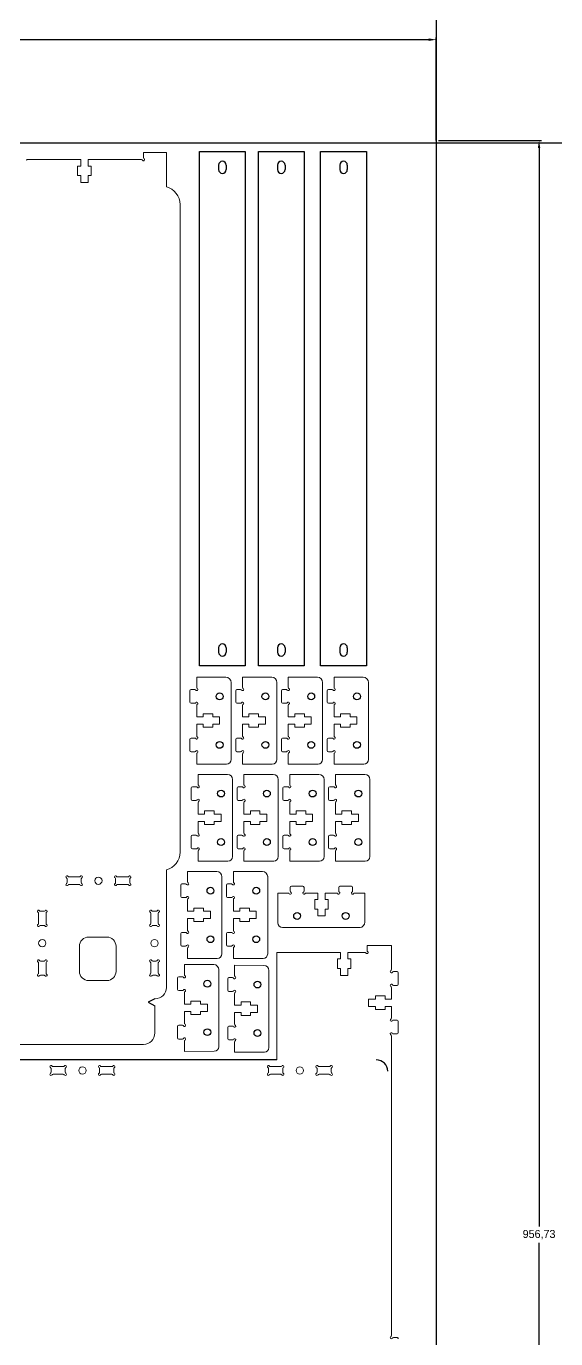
# Model space of a CAD drawing. Header units: millimetres. Extents: x 758 to 1394, y -402 to 605.
# Drawn here: x 1163 to 1394, y 31 to 605 of the extents above; entities that cross this region are included whole.
import ezdxf

# ---------------------------------------------------------------- set-up
doc = ezdxf.new("R2010")
doc.units = ezdxf.units.MM
doc.header["$PDSIZE"] = -1
doc.layers.add('Layer0', color=7, linetype='Continuous', true_color=0xffffff)
doc.dimstyles.new('ISO-25', dxfattribs={"dimtxt": 2.5, "dimasz": 2.5, "dimexe": 1.25, "dimexo": 0.625, "dimtad": 1, "dimtxsty": 'Standard', "dimcen": 2.5, "dimadec": 0, "dimazin": 0, "dimtfac": 1, "dimtmove": 0, "dimatfit": 3, "dimfxl": 1, "dimarcsym": 0})

# ---------------------------------------------------------------- blocks, each defined once
blk = doc.blocks.new('*D18')
at = {"layer": 'Defpoints', "color": 0}
for p in [(758.28, 598.79), (758.28, 553.69), (1341.88, 553.69)]:
    blk.add_point(p, dxfattribs=at)
at = {"layer": 'Layer0', "color": 0, "lineweight": -2}
for p, q in [((758.28, 554.69), (758.28, 599.79)), ((1338.58, 598.79), (761.59, 598.79)), ((1341.88, 554.69), (1341.88, 599.79))]:
    blk.add_line(p, q, dxfattribs=at)
at = {"layer": 'Layer0', "color": 0}
for points in [[(761.59, 599.34), (761.59, 598.24), (758.28, 598.79)], [(1338.58, 598.24), (1338.58, 599.34), (1341.88, 598.79)]]:
    blk.add_solid(points, dxfattribs=at)
at = {"layer": 'Layer0', "color": 0, "lineweight": -2, "insert": (1050.08, 602.36), "char_height": 3.5, "attachment_point": 5}
blk.add_mtext('583,60', dxfattribs=at)
blk = doc.blocks.new('*D19')
at = {"layer": 'Defpoints', "color": 0}
for p in [(1341.88, 554.69), (1341.88, -402.04), (1386.81, -402.04)]:
    blk.add_point(p, dxfattribs=at)
at = {"layer": 'Layer0', "color": 0, "lineweight": -2}
for p, q in [((1342.88, 554.69), (1387.81, 554.69)), ((1386.81, 551.39), (1386.81, 79.89)), ((1386.81, -398.74), (1386.81, 72.76)), ((1342.88, -402.04), (1387.81, -402.04))]:
    blk.add_line(p, q, dxfattribs=at)
at = {"layer": 'Layer0', "color": 0}
for points in [[(1387.36, 551.39), (1386.26, 551.39), (1386.81, 554.69)], [(1386.26, -398.74), (1387.36, -398.74), (1386.81, -402.04)]]:
    blk.add_solid(points, dxfattribs=at)
at = {"layer": 'Layer0', "color": 0, "lineweight": -2, "insert": (1386.81, 76.33), "char_height": 3.5, "attachment_point": 5}
blk.add_mtext('956,73', dxfattribs=at)

msp = doc.modelspace()

# ---------------------------------------------------------------- linework, layer by layer
at = {"color": 7, "linetype": 'Continuous', "lineweight": 15}
for p, q in [((1186.573, 546.341), (1163.214, 546.341)), ((1186.573, 543.541), (1186.573, 546.341)), ((1189.773, 546.341), (1189.773, 543.541)), ((1213.132, 546.341), (1189.773, 546.341)), ((1213.998, 549.441), (1213.998, 547.207)), ((1223.998, 549.441), (1213.998, 549.441)), ((1223.998, 534.441), (1223.998, 549.441)), ((1185.223, 543.541), (1186.573, 543.541)), ((1185.223, 539.341), (1185.223, 543.541)), ((1189.773, 543.541), (1191.123, 543.541)), ((1191.123, 543.541), (1191.123, 539.341)), ((1186.573, 539.341), (1185.223, 539.341)), ((1186.573, 536.341), (1186.573, 539.341)), ((1189.773, 536.341), (1186.573, 536.341)), ((1189.773, 539.341), (1189.773, 536.341)), ((1191.123, 539.341), (1189.773, 539.341)), ((1229.998, 243.537), (1229.998, 526.695)), ((1237.268, 320.074), (1237.268, 315.54)), ((1250.032, 320.039), (1237.268, 320.074)), ((1252.268, 284.098), (1252.268, 318.049)), ((1257.268, 320.074), (1257.268, 315.54)), ((1270.032, 320.039), (1257.268, 320.074)), ((1272.268, 284.098), (1272.268, 318.049)), ((1277.268, 320.074), (1277.268, 315.54)), ((1290.032, 320.039), (1277.268, 320.074)), ((1292.268, 284.098), (1292.268, 318.049)), ((1297.268, 320.074), (1297.268, 315.54)), ((1310.032, 320.039), (1297.268, 320.074)), ((1312.268, 284.098), (1312.268, 318.049)), ((1234.268, 314.174), (1234.268, 309.174)), ((1236.402, 314.674), (1234.768, 314.674)), ((1254.268, 314.174), (1254.268, 309.174)), ((1256.402, 314.674), (1254.768, 314.674)), ((1274.268, 314.174), (1274.268, 309.174)), ((1276.402, 314.674), (1274.768, 314.674)), ((1294.268, 314.174), (1294.268, 309.174)), ((1296.402, 314.674), (1294.768, 314.674)), ((1234.768, 308.674), (1236.402, 308.674)), ((1237.268, 307.808), (1237.268, 302.674)), ((1254.768, 308.674), (1256.402, 308.674)), ((1257.268, 307.808), (1257.268, 302.674)), ((1274.768, 308.674), (1276.402, 308.674)), ((1277.268, 307.808), (1277.268, 302.674)), ((1294.768, 308.674), (1296.402, 308.674)), ((1297.268, 307.808), (1297.268, 302.674)), ((1237.268, 302.674), (1240.068, 302.674)), ((1237.268, 299.474), (1237.268, 294.34)), ((1240.068, 299.474), (1237.268, 299.474)), ((1240.068, 304.099), (1244.268, 304.099)), ((1240.068, 302.674), (1240.068, 304.099)), ((1240.068, 298.199), (1240.068, 299.474)), ((1244.268, 304.099), (1244.268, 302.674)), ((1244.268, 302.674), (1247.268, 302.674)), ((1244.268, 299.474), (1244.268, 298.199)), ((1247.268, 299.474), (1244.268, 299.474)), ((1247.268, 302.674), (1247.268, 299.474)), ((1257.268, 302.674), (1260.068, 302.674)), ((1257.268, 299.474), (1257.268, 294.34)), ((1260.068, 299.474), (1257.268, 299.474)), ((1260.068, 304.099), (1264.268, 304.099)), ((1260.068, 302.674), (1260.068, 304.099)), ((1260.068, 298.199), (1260.068, 299.474)), ((1264.268, 304.099), (1264.268, 302.674)), ((1264.268, 302.674), (1267.268, 302.674)), ((1264.268, 299.474), (1264.268, 298.199)), ((1267.268, 299.474), (1264.268, 299.474)), ((1267.268, 302.674), (1267.268, 299.474)), ((1277.268, 302.674), (1280.068, 302.674)), ((1277.268, 299.474), (1277.268, 294.34)), ((1280.068, 299.474), (1277.268, 299.474)), ((1280.068, 304.099), (1284.268, 304.099)), ((1280.068, 302.674), (1280.068, 304.099)), ((1280.068, 298.199), (1280.068, 299.474)), ((1284.268, 304.099), (1284.268, 302.674)), ((1284.268, 302.674), (1287.268, 302.674)), ((1284.268, 299.474), (1284.268, 298.199)), ((1287.268, 299.474), (1284.268, 299.474)), ((1287.268, 302.674), (1287.268, 299.474)), ((1297.268, 302.674), (1300.068, 302.674)), ((1297.268, 299.474), (1297.268, 294.34)), ((1300.068, 299.474), (1297.268, 299.474)), ((1300.068, 304.099), (1304.268, 304.099)), ((1300.068, 302.674), (1300.068, 304.099)), ((1300.068, 298.199), (1300.068, 299.474)), ((1304.268, 304.099), (1304.268, 302.674)), ((1304.268, 302.674), (1307.268, 302.674)), ((1304.268, 299.474), (1304.268, 298.199)), ((1307.268, 299.474), (1304.268, 299.474)), ((1307.268, 302.674), (1307.268, 299.474)), ((1234.268, 292.974), (1234.268, 287.974)), ((1236.402, 293.474), (1234.768, 293.474)), ((1244.268, 298.199), (1240.068, 298.199)), ((1254.268, 292.974), (1254.268, 287.974)), ((1256.402, 293.474), (1254.768, 293.474)), ((1264.268, 298.199), (1260.068, 298.199)), ((1274.268, 292.974), (1274.268, 287.974)), ((1276.402, 293.474), (1274.768, 293.474)), ((1284.268, 298.199), (1280.068, 298.199)), ((1294.268, 292.974), (1294.268, 287.974)), ((1296.402, 293.474), (1294.768, 293.474)), ((1304.268, 298.199), (1300.068, 298.199)), ((1234.768, 287.474), (1236.402, 287.474)), ((1254.768, 287.474), (1256.402, 287.474)), ((1274.768, 287.474), (1276.402, 287.474)), ((1294.768, 287.474), (1296.402, 287.474)), ((1237.268, 286.608), (1237.268, 282.074)), ((1237.268, 282.074), (1250.268, 282.098)), ((1257.268, 286.608), (1257.268, 282.074)), ((1257.268, 282.074), (1270.268, 282.098)), ((1277.268, 286.608), (1277.268, 282.074)), ((1277.268, 282.074), (1290.268, 282.098)), ((1297.268, 286.608), (1297.268, 282.074)), ((1297.268, 282.074), (1310.268, 282.098)), ((1237.894, 277.591), (1237.894, 273.057)), ((1250.658, 277.556), (1237.894, 277.591)), ((1252.894, 241.615), (1252.894, 275.566)), ((1257.894, 277.591), (1257.894, 273.057)), ((1270.658, 277.556), (1257.894, 277.591)), ((1272.894, 241.615), (1272.894, 275.566)), ((1277.894, 277.591), (1277.894, 273.057)), ((1290.658, 277.556), (1277.894, 277.591)), ((1292.894, 241.615), (1292.894, 275.566)), ((1297.894, 277.591), (1297.894, 273.057)), ((1310.658, 277.556), (1297.894, 277.591)), ((1312.894, 241.615), (1312.894, 275.566)), ((1234.894, 271.691), (1234.894, 266.691)), ((1237.028, 272.191), (1235.394, 272.191)), ((1254.894, 271.691), (1254.894, 266.691)), ((1257.028, 272.191), (1255.394, 272.191)), ((1274.894, 271.691), (1274.894, 266.691)), ((1277.028, 272.191), (1275.394, 272.191)), ((1294.894, 271.691), (1294.894, 266.691)), ((1297.028, 272.191), (1295.394, 272.191)), ((1235.394, 266.191), (1237.028, 266.191)), ((1237.894, 265.325), (1237.894, 260.191)), ((1255.394, 266.191), (1257.028, 266.191)), ((1257.894, 265.325), (1257.894, 260.191)), ((1275.394, 266.191), (1277.028, 266.191)), ((1277.894, 265.325), (1277.894, 260.191)), ((1295.394, 266.191), (1297.028, 266.191)), ((1297.894, 265.325), (1297.894, 260.191)), ((1237.894, 260.191), (1240.694, 260.191)), ((1240.694, 261.616), (1244.894, 261.616)), ((1240.694, 260.191), (1240.694, 261.616)), ((1244.894, 261.616), (1244.894, 260.191)), ((1244.894, 260.191), (1247.894, 260.191)), ((1247.894, 260.191), (1247.894, 256.991)), ((1257.894, 260.191), (1260.694, 260.191)), ((1260.694, 261.616), (1264.894, 261.616)), ((1260.694, 260.191), (1260.694, 261.616)), ((1264.894, 261.616), (1264.894, 260.191)), ((1264.894, 260.191), (1267.894, 260.191)), ((1267.894, 260.191), (1267.894, 256.991)), ((1277.894, 260.191), (1280.694, 260.191)), ((1280.694, 261.616), (1284.894, 261.616)), ((1280.694, 260.191), (1280.694, 261.616)), ((1284.894, 261.616), (1284.894, 260.191)), ((1284.894, 260.191), (1287.894, 260.191)), ((1287.894, 260.191), (1287.894, 256.991)), ((1297.894, 260.191), (1300.694, 260.191)), ((1300.694, 261.616), (1304.894, 261.616)), ((1300.694, 260.191), (1300.694, 261.616)), ((1304.894, 261.616), (1304.894, 260.191)), ((1304.894, 260.191), (1307.894, 260.191)), ((1307.894, 260.191), (1307.894, 256.991)), ((1237.894, 256.991), (1237.894, 251.857)), ((1240.694, 256.991), (1237.894, 256.991)), ((1240.694, 255.716), (1240.694, 256.991)), ((1244.894, 255.716), (1240.694, 255.716)), ((1244.894, 256.991), (1244.894, 255.716)), ((1247.894, 256.991), (1244.894, 256.991)), ((1257.894, 256.991), (1257.894, 251.857)), ((1260.694, 256.991), (1257.894, 256.991)), ((1260.694, 255.716), (1260.694, 256.991)), ((1264.894, 255.716), (1260.694, 255.716)), ((1264.894, 256.991), (1264.894, 255.716)), ((1267.894, 256.991), (1264.894, 256.991)), ((1277.894, 256.991), (1277.894, 251.857)), ((1280.694, 256.991), (1277.894, 256.991)), ((1280.694, 255.716), (1280.694, 256.991)), ((1284.894, 255.716), (1280.694, 255.716)), ((1284.894, 256.991), (1284.894, 255.716)), ((1287.894, 256.991), (1284.894, 256.991)), ((1297.894, 256.991), (1297.894, 251.857)), ((1300.694, 256.991), (1297.894, 256.991)), ((1300.694, 255.716), (1300.694, 256.991)), ((1304.894, 255.716), (1300.694, 255.716)), ((1304.894, 256.991), (1304.894, 255.716)), ((1307.894, 256.991), (1304.894, 256.991)), ((1234.894, 250.491), (1234.894, 245.491)), ((1237.028, 250.991), (1235.394, 250.991)), ((1254.894, 250.491), (1254.894, 245.491)), ((1257.028, 250.991), (1255.394, 250.991)), ((1274.894, 250.491), (1274.894, 245.491)), ((1277.028, 250.991), (1275.394, 250.991)), ((1294.894, 250.491), (1294.894, 245.491)), ((1297.028, 250.991), (1295.394, 250.991)), ((1235.394, 244.991), (1237.028, 244.991)), ((1237.894, 244.125), (1237.894, 239.591)), ((1255.394, 244.991), (1257.028, 244.991)), ((1257.894, 244.125), (1257.894, 239.591)), ((1275.394, 244.991), (1277.028, 244.991)), ((1277.894, 244.125), (1277.894, 239.591)), ((1295.394, 244.991), (1297.028, 244.991)), ((1297.894, 244.125), (1297.894, 239.591)), ((1223.998, 184.441), (1223.998, 235.791)), ((1237.894, 239.591), (1250.894, 239.615)), ((1257.894, 239.591), (1270.894, 239.615)), ((1277.894, 239.591), (1290.894, 239.615)), ((1297.894, 239.591), (1310.894, 239.615)), ((1180.598, 231.87), (1180.598, 230.302)), ((1185.932, 232.736), (1181.464, 232.736)), ((1186.798, 230.302), (1186.798, 231.87)), ((1201.798, 231.87), (1201.798, 230.302)), ((1207.132, 232.736), (1202.664, 232.736)), ((1207.998, 230.302), (1207.998, 231.87)), ((1232.383, 229.71), (1230.749, 229.71)), ((1233.249, 235.11), (1233.249, 230.576)), ((1246.013, 235.075), (1233.249, 235.11)), ((1248.249, 199.134), (1248.249, 233.086)), ((1252.383, 229.71), (1250.749, 229.71)), ((1253.249, 235.11), (1253.249, 230.576)), ((1266.013, 235.075), (1253.249, 235.11)), ((1268.249, 199.134), (1268.249, 233.086)), ((1181.464, 229.436), (1185.932, 229.436)), ((1202.664, 229.436), (1207.132, 229.436)), ((1230.249, 229.21), (1230.249, 224.21)), ((1250.249, 229.21), (1250.249, 224.21)), ((1277.253, 225.673), (1272.719, 225.673)), ((1272.719, 225.673), (1272.743, 212.673)), ((1278.119, 228.174), (1278.119, 226.54)), ((1283.619, 228.674), (1278.619, 228.674)), ((1284.119, 226.54), (1284.119, 228.174)), ((1290.119, 225.673), (1284.985, 225.673)), ((1290.119, 222.873), (1290.119, 225.673)), ((1293.319, 225.673), (1293.319, 222.873)), ((1298.453, 225.673), (1293.319, 225.673)), ((1299.319, 228.174), (1299.319, 226.54)), ((1304.819, 228.674), (1299.819, 228.674)), ((1305.319, 226.539), (1305.319, 228.174)), ((1310.719, 225.673), (1306.185, 225.673)), ((1310.684, 212.91), (1310.719, 225.673)), ((1230.749, 223.71), (1232.383, 223.71)), ((1233.249, 222.844), (1233.249, 217.71)), ((1236.049, 219.135), (1240.249, 219.135)), ((1236.049, 217.71), (1236.049, 219.135)), ((1240.249, 219.135), (1240.249, 217.71)), ((1250.749, 223.71), (1252.383, 223.71)), ((1253.249, 222.844), (1253.249, 217.71)), ((1256.049, 219.135), (1260.249, 219.135)), ((1256.049, 217.71), (1256.049, 219.135)), ((1260.249, 219.135), (1260.249, 217.71)), ((1288.844, 222.873), (1290.119, 222.873)), ((1288.844, 218.673), (1288.844, 222.873)), ((1290.119, 218.673), (1288.844, 218.673)), ((1290.119, 215.673), (1290.119, 218.673)), ((1293.319, 222.873), (1294.744, 222.873)), ((1293.319, 218.673), (1293.319, 215.673)), ((1294.744, 218.673), (1293.319, 218.673)), ((1294.744, 222.873), (1294.744, 218.673)), ((1168.129, 216.873), (1168.129, 212.405)), ((1170.562, 217.739), (1168.995, 217.739)), ((1171.428, 212.405), (1171.428, 216.873)), ((1217.169, 216.873), (1217.169, 212.405)), ((1219.602, 217.739), (1218.035, 217.739)), ((1220.468, 212.405), (1220.468, 216.873)), ((1233.249, 217.71), (1236.049, 217.71)), ((1233.249, 214.51), (1233.249, 209.376)), ((1236.049, 214.51), (1233.249, 214.51)), ((1236.049, 213.235), (1236.049, 214.51)), ((1240.249, 213.235), (1236.049, 213.235)), ((1240.249, 217.71), (1243.249, 217.71)), ((1240.249, 214.51), (1240.249, 213.235)), ((1243.249, 214.51), (1240.249, 214.51)), ((1243.249, 217.71), (1243.249, 214.51)), ((1253.249, 217.71), (1256.049, 217.71)), ((1253.249, 214.51), (1253.249, 209.376)), ((1256.049, 214.51), (1253.249, 214.51)), ((1256.049, 213.235), (1256.049, 214.51)), ((1260.249, 213.235), (1256.049, 213.235)), ((1260.249, 217.71), (1263.249, 217.71)), ((1260.249, 214.51), (1260.249, 213.235)), ((1263.249, 214.51), (1260.249, 214.51)), ((1263.249, 217.71), (1263.249, 214.51)), ((1293.319, 215.673), (1290.119, 215.673)), ((1168.995, 211.539), (1170.562, 211.539)), ((1218.035, 211.539), (1219.602, 211.539)), ((1230.249, 208.01), (1230.249, 203.01)), ((1232.383, 208.51), (1230.749, 208.51)), ((1250.249, 208.01), (1250.249, 203.01)), ((1252.383, 208.51), (1250.749, 208.51)), ((1274.743, 210.673), (1308.695, 210.673)), ((1185.998, 202.441), (1185.998, 191.441)), ((1197.998, 206.441), (1189.998, 206.441)), ((1201.998, 191.441), (1201.998, 202.441)), ((1230.749, 202.51), (1232.383, 202.51)), ((1233.249, 201.644), (1233.249, 197.11)), ((1250.749, 202.51), (1252.383, 202.51)), ((1253.249, 201.644), (1253.249, 197.11)), ((1322.31, 202.791), (1311.66, 202.791)), ((1311.66, 202.791), (1311.66, 200.557)), ((1322.31, 192.203), (1322.31, 202.791)), ((1168.129, 195.12), (1168.129, 190.652)), ((1170.562, 195.986), (1168.995, 195.986)), ((1171.428, 190.652), (1171.428, 195.12)), ((1217.169, 195.12), (1217.169, 190.652)), ((1219.602, 195.986), (1218.035, 195.986)), ((1220.468, 190.652), (1220.468, 195.12)), ((1233.249, 197.11), (1246.249, 197.134)), ((1253.249, 197.11), (1266.249, 197.134)), ((1300.06, 199.691), (1272.31, 199.691)), ((1272.31, 199.691), (1272.31, 152.791)), ((1298.71, 192.691), (1298.71, 196.891)), ((1298.71, 196.891), (1300.06, 196.891)), ((1300.06, 196.891), (1300.06, 199.691)), ((1310.794, 199.691), (1303.26, 199.691)), ((1303.26, 199.691), (1303.26, 196.891)), ((1303.26, 196.891), (1304.61, 196.891)), ((1304.61, 196.891), (1304.61, 192.691)), ((1168.995, 189.786), (1170.562, 189.786)), ((1218.035, 189.786), (1219.602, 189.786)), ((1231.898, 194.473), (1231.898, 189.939)), ((1244.662, 194.438), (1231.898, 194.473)), ((1246.898, 158.497), (1246.898, 192.449)), ((1253.798, 194.108), (1253.798, 189.574)), ((1266.562, 194.073), (1253.798, 194.108)), ((1268.798, 158.132), (1268.798, 192.084)), ((1300.06, 192.691), (1298.71, 192.691)), ((1300.06, 189.691), (1300.06, 192.691)), ((1303.26, 189.691), (1300.06, 189.691)), ((1304.61, 192.691), (1303.26, 192.691)), ((1303.26, 192.691), (1303.26, 189.691)), ((1324.81, 191.337), (1323.176, 191.337)), ((1325.31, 185.837), (1325.31, 190.837)), ((1189.998, 187.441), (1197.998, 187.441)), ((1228.898, 188.573), (1228.898, 183.573)), ((1231.032, 189.073), (1229.398, 189.073)), ((1250.798, 188.208), (1250.798, 183.208)), ((1252.932, 188.708), (1251.298, 188.708)), ((1322.31, 179.337), (1322.31, 184.471)), ((1323.176, 185.337), (1324.81, 185.337)), ((1229.398, 183.073), (1231.032, 183.073)), ((1231.898, 182.207), (1231.898, 177.073)), ((1234.698, 178.498), (1238.898, 178.498)), ((1234.698, 177.073), (1234.698, 178.498)), ((1238.898, 178.498), (1238.898, 177.073)), ((1251.298, 182.708), (1252.932, 182.708)), ((1253.798, 181.842), (1253.798, 176.708)), ((1256.598, 178.133), (1260.798, 178.133)), ((1256.598, 176.708), (1256.598, 178.133)), ((1260.798, 178.133), (1260.798, 176.708)), ((1312.31, 176.137), (1312.31, 179.337)), ((1312.31, 179.337), (1315.31, 179.337)), ((1315.31, 179.337), (1315.31, 180.687)), ((1315.31, 180.687), (1319.51, 180.687)), ((1319.51, 180.687), (1319.51, 179.337)), ((1319.51, 179.337), (1322.31, 179.337)), ((1218.953, 164.512), (1218.998, 176.441)), ((1231.898, 177.073), (1234.698, 177.073)), ((1231.898, 173.873), (1231.898, 168.739)), ((1234.698, 173.873), (1231.898, 173.873)), ((1234.698, 172.598), (1234.698, 173.873)), ((1238.898, 172.598), (1234.698, 172.598)), ((1238.898, 177.073), (1241.898, 177.073)), ((1238.898, 173.873), (1238.898, 172.598)), ((1241.898, 173.873), (1238.898, 173.873)), ((1241.898, 177.073), (1241.898, 173.873)), ((1253.798, 176.708), (1256.598, 176.708)), ((1253.798, 173.508), (1253.798, 168.374)), ((1256.598, 173.508), (1253.798, 173.508)), ((1256.598, 172.233), (1256.598, 173.508)), ((1260.798, 172.233), (1256.598, 172.233)), ((1260.798, 176.708), (1263.798, 176.708)), ((1260.798, 173.508), (1260.798, 172.233)), ((1263.798, 173.508), (1260.798, 173.508)), ((1263.798, 176.708), (1263.798, 173.508)), ((1315.31, 176.137), (1312.31, 176.137)), ((1315.31, 174.787), (1315.31, 176.137)), ((1319.51, 174.787), (1315.31, 174.787)), ((1322.31, 176.137), (1319.51, 176.137)), ((1319.51, 176.137), (1319.51, 174.787)), ((1322.31, 171.003), (1322.31, 176.137)), ((1228.898, 167.373), (1228.898, 162.373)), ((1231.032, 167.873), (1229.398, 167.873)), ((1250.798, 167.008), (1250.798, 162.008)), ((1252.932, 167.508), (1251.298, 167.508)), ((1324.81, 170.137), (1323.176, 170.137)), ((1325.31, 164.637), (1325.31, 169.637)), ((1229.398, 161.873), (1231.032, 161.873)), ((1231.898, 161.007), (1231.898, 156.473)), ((1251.298, 161.508), (1252.932, 161.508)), ((1322.31, 32.203), (1322.31, 163.271)), ((1323.176, 164.137), (1324.81, 164.137)), ((843.985, 159.439), (1213.953, 159.512)), ((1231.898, 156.473), (1244.898, 156.497)), ((1253.798, 160.642), (1253.798, 156.108)), ((1253.798, 156.108), (1266.798, 156.132)), ((1174.476, 149.791), (1178.944, 149.791)), ((1195.676, 149.791), (1200.144, 149.791)), ((1269.476, 149.791), (1273.944, 149.791)), ((1290.676, 149.791), (1295.144, 149.791)), ((1173.61, 147.357), (1173.61, 148.925)), ((1178.944, 146.491), (1174.476, 146.491)), ((1179.81, 148.925), (1179.81, 147.357)), ((1194.81, 147.357), (1194.81, 148.925)), ((1200.144, 146.491), (1195.676, 146.491)), ((1201.01, 148.925), (1201.01, 147.357)), ((1268.61, 147.357), (1268.61, 148.925)), ((1273.944, 146.491), (1269.476, 146.491)), ((1274.81, 148.925), (1274.81, 147.357)), ((1289.81, 147.357), (1289.81, 148.925)), ((1295.144, 146.491), (1290.676, 146.491)), ((1296.01, 148.925), (1296.01, 147.357)), ((1324.81, 31.337), (1323.176, 31.337))]:
    msp.add_line(p, q, dxfattribs=at)
for p, q in [((1218.998, 179.441), (1215.998, 177.941)), ((1215.998, 177.941), (1218.998, 176.441)), ((1272.31, 152.791), (1057.31, 152.791))]:
    msp.add_line(p, q)
for centre in [(1194.298, 231.086), (1169.779, 203.784), (1218.819, 203.784), (1187.31, 148.141), (1282.31, 148.141)]:
    msp.add_circle(centre, 1.6, dxfattribs=at)
for centre, radius, start, end in [((1163.214, 545.841), 0.5, 90.000009, 150.000077), ((1213.132, 545.841), 0.5, 30.000328, 90), ((1213.998, 546.341), 0.5, 210.000367, 60.000065), ((1214.498, 547.207), 0.5, 180.000062, 240.00013), ((1221.998, 526.695), 8, 0.000129, 75.522443), ((1250.032, 317.803), 2.236, 359.999962, 89.999961), ((1270.032, 317.803), 2.236, 359.999962, 89.999961), ((1290.032, 317.803), 2.236, 359.999962, 89.999961), ((1310.032, 317.803), 2.236, 359.999962, 89.999961), ((1234.768, 314.174), 0.5, 90, 180), ((1236.402, 314.174), 0.5, 30.000198, 90), ((1237.268, 314.674), 0.5, 210.000122, 60.000133), ((1237.768, 315.54), 0.5, 179.999932, 240), ((1254.768, 314.174), 0.5, 90, 180), ((1256.402, 314.174), 0.5, 30.000198, 90), ((1257.268, 314.674), 0.5, 210.000122, 60.000133), ((1257.768, 315.54), 0.5, 179.999932, 240), ((1274.768, 314.174), 0.5, 90, 180), ((1276.402, 314.174), 0.5, 30.000198, 90), ((1277.268, 314.674), 0.5, 210.000122, 60.000133), ((1277.768, 315.54), 0.5, 179.999932, 240), ((1294.768, 314.174), 0.5, 90, 180), ((1296.402, 314.174), 0.5, 30.000198, 90), ((1297.268, 314.674), 0.5, 210.000122, 60.000133), ((1297.768, 315.54), 0.5, 179.999932, 240), ((1234.768, 309.174), 0.5, 180.000022, 269.999078), ((1236.402, 309.174), 0.5, 270.000042, 329.999996), ((1237.268, 308.674), 0.5, 300.000232, 149.99993), ((1237.768, 307.808), 0.5, 120.000194, 179.999962), ((1254.768, 309.174), 0.5, 180.000022, 269.999078), ((1256.402, 309.174), 0.5, 270.000042, 329.999996), ((1257.268, 308.674), 0.5, 300.000232, 149.99993), ((1257.768, 307.808), 0.5, 120.000194, 179.999962), ((1274.768, 309.174), 0.5, 180.000022, 269.999078), ((1276.402, 309.174), 0.5, 270.000042, 329.999996), ((1277.268, 308.674), 0.5, 300.000232, 149.99993), ((1277.768, 307.808), 0.5, 120.000194, 179.999962), ((1294.768, 309.174), 0.5, 180.000022, 269.999078), ((1296.402, 309.174), 0.5, 270.000042, 329.999996), ((1297.268, 308.674), 0.5, 300.000232, 149.99993), ((1297.768, 307.808), 0.5, 120.000194, 179.999962), ((1234.768, 292.974), 0.5, 89.999962, 179.999962), ((1236.402, 292.974), 0.5, 30.00016, 89.999962), ((1237.268, 293.474), 0.5, 210.000084, 60.000095), ((1237.768, 294.34), 0.5, 179.999962, 239.999962), ((1254.768, 292.974), 0.5, 89.999962, 179.999962), ((1256.402, 292.974), 0.5, 30.00016, 89.999962), ((1257.268, 293.474), 0.5, 210.000084, 60.000095), ((1257.768, 294.34), 0.5, 179.999962, 239.999962), ((1274.768, 292.974), 0.5, 89.999962, 179.999962), ((1276.402, 292.974), 0.5, 30.00016, 89.999962), ((1277.268, 293.474), 0.5, 210.000084, 60.000095), ((1277.768, 294.34), 0.5, 179.999962, 239.999962), ((1294.768, 292.974), 0.5, 89.999962, 179.999962), ((1296.402, 292.974), 0.5, 30.00016, 89.999962), ((1297.268, 293.474), 0.5, 210.000084, 60.000095), ((1297.768, 294.34), 0.5, 179.999962, 239.999962), ((1234.768, 287.974), 0.5, 179.999773, 269.999553), ((1236.402, 287.974), 0.5, 270.000046, 330), ((1237.268, 287.474), 0.5, 300.000237, 149.999935), ((1237.768, 286.608), 0.5, 120.000198, 180), ((1254.768, 287.974), 0.5, 179.999773, 269.999553), ((1256.402, 287.974), 0.5, 270.000046, 330), ((1257.268, 287.474), 0.5, 300.000237, 149.999935), ((1257.768, 286.608), 0.5, 120.000198, 180), ((1274.768, 287.974), 0.5, 179.999773, 269.999553), ((1276.402, 287.974), 0.5, 270.000046, 330), ((1277.268, 287.474), 0.5, 300.000237, 149.999935), ((1277.768, 286.608), 0.5, 120.000198, 180), ((1294.768, 287.974), 0.5, 179.999773, 269.999553), ((1296.402, 287.974), 0.5, 270.000046, 330), ((1297.268, 287.474), 0.5, 300.000237, 149.999935), ((1297.768, 286.608), 0.5, 120.000198, 180), ((1250.268, 284.098), 2, 269.999962, 359.999962), ((1270.268, 284.098), 2, 269.999962, 359.999962), ((1290.268, 284.098), 2, 269.999962, 359.999962), ((1310.268, 284.098), 2, 269.999962, 359.999962), ((1250.658, 275.32), 2.236, 359.999962, 89.999961), ((1270.658, 275.32), 2.236, 359.999962, 89.999961), ((1290.658, 275.32), 2.236, 359.999962, 89.999961), ((1310.658, 275.32), 2.236, 359.999962, 89.999961), ((1235.394, 271.691), 0.5, 90, 180), ((1237.028, 271.691), 0.5, 30.000198, 90), ((1237.894, 272.191), 0.5, 210.000122, 60.000133), ((1238.394, 273.057), 0.5, 179.999932, 240), ((1255.394, 271.691), 0.5, 90, 180), ((1257.028, 271.691), 0.5, 30.000198, 90), ((1257.894, 272.191), 0.5, 210.000122, 60.000133), ((1258.394, 273.057), 0.5, 179.999932, 240), ((1275.394, 271.691), 0.5, 90, 180), ((1277.028, 271.691), 0.5, 30.000198, 90), ((1277.894, 272.191), 0.5, 210.000122, 60.000133), ((1278.394, 273.057), 0.5, 179.999932, 240), ((1295.394, 271.691), 0.5, 90, 180), ((1297.028, 271.691), 0.5, 30.000198, 90), ((1297.894, 272.191), 0.5, 210.000122, 60.000133), ((1298.394, 273.057), 0.5, 179.999932, 240), ((1235.394, 266.691), 0.5, 180.000022, 269.999078), ((1237.028, 266.691), 0.5, 270.000042, 329.999996), ((1237.894, 266.191), 0.5, 300.000232, 149.99993), ((1238.394, 265.325), 0.5, 120.000194, 179.999962), ((1255.394, 266.691), 0.5, 180.000022, 269.999078), ((1257.028, 266.691), 0.5, 270.000042, 329.999996), ((1257.894, 266.191), 0.5, 300.000232, 149.99993), ((1258.394, 265.325), 0.5, 120.000194, 179.999962), ((1275.394, 266.691), 0.5, 180.000022, 269.999078), ((1277.028, 266.691), 0.5, 270.000042, 329.999996), ((1277.894, 266.191), 0.5, 300.000232, 149.99993), ((1278.394, 265.325), 0.5, 120.000194, 179.999962), ((1295.394, 266.691), 0.5, 180.000022, 269.999078), ((1297.028, 266.691), 0.5, 270.000042, 329.999996), ((1297.894, 266.191), 0.5, 300.000232, 149.99993), ((1298.394, 265.325), 0.5, 120.000194, 179.999962), ((1235.394, 250.491), 0.5, 89.999962, 179.999962), ((1237.028, 250.491), 0.5, 30.00016, 89.999962), ((1237.894, 250.991), 0.5, 210.000084, 60.000095), ((1238.394, 251.857), 0.5, 179.999962, 239.999962), ((1255.394, 250.491), 0.5, 89.999962, 179.999962), ((1257.028, 250.491), 0.5, 30.00016, 89.999962), ((1257.894, 250.991), 0.5, 210.000084, 60.000095), ((1258.394, 251.857), 0.5, 179.999962, 239.999962), ((1275.394, 250.491), 0.5, 89.999962, 179.999962), ((1277.028, 250.491), 0.5, 30.00016, 89.999962), ((1277.894, 250.991), 0.5, 210.000084, 60.000095), ((1278.394, 251.857), 0.5, 179.999962, 239.999962), ((1295.394, 250.491), 0.5, 89.999962, 179.999962), ((1297.028, 250.491), 0.5, 30.00016, 89.999962), ((1297.894, 250.991), 0.5, 210.000084, 60.000095), ((1298.394, 251.857), 0.5, 179.999962, 239.999962), ((1221.998, 243.537), 8, 284.477545, 359.999989), ((1235.394, 245.491), 0.5, 179.999773, 269.999553), ((1237.028, 245.491), 0.5, 270.000046, 330), ((1237.894, 244.991), 0.5, 300.000237, 149.999935), ((1238.394, 244.125), 0.5, 120.000198, 180), ((1250.894, 241.615), 2, 269.999962, 359.999962), ((1255.394, 245.491), 0.5, 179.999773, 269.999553), ((1257.028, 245.491), 0.5, 270.000046, 330), ((1257.894, 244.991), 0.5, 300.000237, 149.999935), ((1258.394, 244.125), 0.5, 120.000198, 180), ((1270.894, 241.615), 2, 269.999962, 359.999962), ((1275.394, 245.491), 0.5, 179.999773, 269.999553), ((1277.028, 245.491), 0.5, 270.000046, 330), ((1277.894, 244.991), 0.5, 300.000237, 149.999935), ((1278.394, 244.125), 0.5, 120.000198, 180), ((1290.894, 241.615), 2, 269.999962, 359.999962), ((1295.394, 245.491), 0.5, 179.999773, 269.999553), ((1297.028, 245.491), 0.5, 270.000046, 330), ((1297.894, 244.991), 0.5, 300.000237, 149.999935), ((1298.394, 244.125), 0.5, 120.000198, 180), ((1310.894, 241.615), 2, 269.999962, 359.999962), ((1180.598, 232.736), 0.5, 30.00006, 239.999743), ((1180.598, 229.436), 0.5, 119.999614, 329.999922), ((1180.098, 231.87), 0.5, 359.999987, 59.999797), ((1180.098, 230.302), 0.5, 299.999846, 359.999922), ((1181.464, 233.236), 0.5, 209.999979, 270.000055), ((1185.932, 233.236), 0.5, 269.999987, 329.999797), ((1186.798, 232.736), 0.5, 300.00006, 149.999743), ((1186.798, 229.436), 0.5, 209.999964, 59.999646), ((1187.298, 231.87), 0.5, 119.999979, 180.000055), ((1187.298, 230.302), 0.5, 179.99989, 239.9997), ((1201.798, 232.736), 0.5, 30.00006, 239.999743), ((1201.798, 229.436), 0.5, 119.999849, 329.999844), ((1201.298, 231.87), 0.5, 359.999987, 59.999797), ((1201.298, 230.302), 0.5, 299.999882, 359.999959), ((1202.664, 233.236), 0.5, 209.999979, 269.999941), ((1207.132, 233.236), 0.5, 269.999987, 329.999797), ((1207.998, 232.736), 0.5, 299.999862, 149.999857), ((1207.998, 229.436), 0.5, 209.999964, 59.999646), ((1208.498, 231.87), 0.5, 120.000111, 180.000122), ((1208.498, 230.302), 0.5, 179.99989, 239.9997), ((1230.749, 229.21), 0.5, 90, 180), ((1232.383, 229.21), 0.5, 30.000198, 90), ((1233.249, 229.71), 0.5, 210.000122, 60.000133), ((1233.749, 230.576), 0.5, 179.999932, 240), ((1246.013, 232.839), 2.236, 359.999962, 89.999961), ((1250.749, 229.21), 0.5, 90, 180), ((1252.383, 229.21), 0.5, 30.000198, 90), ((1253.249, 229.71), 0.5, 210.000122, 60.000133), ((1253.749, 230.576), 0.5, 179.999932, 240), ((1266.013, 232.839), 2.236, 359.999962, 89.999961), ((1181.464, 228.936), 0.5, 89.999854, 149.999664), ((1185.932, 228.936), 0.5, 30.000607, 90.000384), ((1202.664, 228.936), 0.5, 89.99989, 149.9997), ((1207.132, 228.936), 0.5, 30.000534, 90.000285), ((1230.749, 224.21), 0.5, 180.000022, 269.999078), ((1232.383, 224.21), 0.5, 270.000042, 329.999996), ((1233.249, 223.71), 0.5, 300.000232, 149.99993), ((1250.749, 224.21), 0.5, 180.000022, 269.999078), ((1252.383, 224.21), 0.5, 270.000042, 329.999996), ((1253.249, 223.71), 0.5, 300.000232, 149.99993), ((1277.253, 225.173), 0.5, 30.000198, 90), ((1278.119, 225.673), 0.5, 210.000237, 59.999935), ((1278.619, 228.174), 0.5, 89.999773, 179.999553), ((1278.619, 226.54), 0.5, 180.000046, 240), ((1283.619, 228.174), 0.5, 359.999962, 89.999962), ((1284.119, 225.673), 0.5, 120.000084, 330.000095), ((1283.619, 226.54), 0.5, 300.00016, 359.999962), ((1284.985, 225.173), 0.5, 89.999962, 149.999962), ((1298.453, 225.173), 0.5, 30.000194, 89.999962), ((1299.319, 225.673), 0.5, 210.000232, 59.99993), ((1299.819, 228.174), 0.5, 90.000022, 179.999078), ((1299.819, 226.54), 0.5, 180.000042, 239.999996), ((1304.819, 228.174), 0.5, 0, 90), ((1305.319, 225.673), 0.5, 120.000122, 330.000133), ((1304.819, 226.539), 0.5, 300.000198, 0), ((1306.185, 225.173), 0.5, 89.999932, 150), ((1168.129, 217.739), 0.5, 29.999956, 239.999654), ((1171.428, 217.739), 0.5, 299.999757, 149.999768), ((1217.169, 217.739), 0.5, 29.999956, 239.999654), ((1220.468, 217.739), 0.5, 299.999757, 149.999768), ((1233.749, 222.844), 0.5, 120.000194, 179.999962), ((1253.749, 222.844), 0.5, 120.000194, 179.999962), ((1167.629, 216.873), 0.5, 359.99989, 59.999692), ((1167.629, 212.405), 0.5, 300, 359.999954), ((1168.995, 218.239), 0.5, 209.99989, 269.999844), ((1170.562, 218.239), 0.5, 269.99989, 329.999692), ((1171.928, 216.873), 0.5, 119.99989, 179.999959), ((1171.928, 212.405), 0.5, 179.999962, 239.999764), ((1216.669, 216.873), 0.5, 359.99989, 59.999692), ((1216.669, 212.405), 0.5, 300, 359.999954), ((1218.035, 218.239), 0.5, 209.99989, 269.999844), ((1219.602, 218.239), 0.5, 269.99989, 329.999692), ((1220.968, 216.873), 0.5, 119.99989, 179.999959), ((1220.968, 212.405), 0.5, 179.999962, 239.999764), ((1274.743, 212.673), 2, 179.999962, 269.999962), ((1308.448, 212.91), 2.236, 269.999962, 359.999961), ((1168.129, 211.539), 0.5, 120.000065, 329.999764), ((1168.995, 211.039), 0.5, 90, 149.999801), ((1170.562, 211.039), 0.5, 29.9996, 89.999324), ((1171.428, 211.539), 0.5, 210.000027, 59.999725), ((1217.169, 211.539), 0.5, 120.000065, 329.999763), ((1218.035, 211.039), 0.5, 90, 149.999802), ((1219.602, 211.039), 0.5, 29.9996, 89.999324), ((1220.468, 211.539), 0.5, 210.000027, 59.999725), ((1230.749, 208.01), 0.5, 89.999962, 179.999962), ((1232.383, 208.01), 0.5, 30.00016, 89.999962), ((1233.249, 208.51), 0.5, 210.000084, 60.000095), ((1233.749, 209.376), 0.5, 179.999962, 239.999962), ((1250.749, 208.01), 0.5, 89.999962, 179.999962), ((1252.383, 208.01), 0.5, 30.00016, 89.999962), ((1253.249, 208.51), 0.5, 210.000084, 60.000095), ((1253.749, 209.376), 0.5, 179.999962, 239.999962), ((1189.998, 202.441), 4, 90, 180), ((1197.998, 202.441), 4, 0, 90), ((1230.749, 203.01), 0.5, 179.999773, 269.999553), ((1232.383, 203.01), 0.5, 270.000046, 330), ((1233.249, 202.51), 0.5, 300.000237, 149.999935), ((1233.749, 201.644), 0.5, 120.000198, 180), ((1250.749, 203.01), 0.5, 179.999773, 269.999553), ((1252.383, 203.01), 0.5, 270.000046, 330), ((1253.249, 202.51), 0.5, 300.000237, 149.999935), ((1253.749, 201.644), 0.5, 120.000198, 180), ((1168.129, 195.986), 0.5, 29.999758, 239.999768), ((1167.629, 195.12), 0.5, 359.99989, 59.999692), ((1168.995, 196.486), 0.5, 209.99989, 269.999844), ((1170.562, 196.486), 0.5, 269.99989, 329.999692), ((1171.428, 195.986), 0.5, 299.999757, 149.999768), ((1171.928, 195.12), 0.5, 119.99989, 179.999844), ((1217.169, 195.986), 0.5, 29.999758, 239.999769), ((1216.669, 195.12), 0.5, 359.99989, 59.999691), ((1218.035, 196.486), 0.5, 209.99989, 269.999844), ((1219.602, 196.486), 0.5, 269.99989, 329.999692), ((1220.468, 195.986), 0.5, 299.999757, 149.999768), ((1220.968, 195.12), 0.5, 119.99989, 179.999844), ((1246.249, 199.134), 2, 269.999962, 359.999962), ((1266.249, 199.134), 2, 269.999962, 359.999962), ((1310.794, 199.191), 0.5, 30.000221, 90), ((1311.66, 199.691), 0.5, 210.000259, 59.999958), ((1312.16, 200.557), 0.5, 180.000069, 240.000023), ((1168.129, 189.786), 0.5, 120.000065, 329.999763), ((1167.629, 190.652), 0.5, 300, 359.999954), ((1168.995, 189.286), 0.5, 90, 149.999802), ((1170.562, 189.286), 0.5, 29.9996, 89.999324), ((1171.428, 189.786), 0.5, 209.999828, 59.99984), ((1171.928, 190.652), 0.5, 179.999962, 239.999764), ((1189.998, 191.441), 4, 180, 270), ((1197.998, 191.441), 4, 270, 0), ((1217.169, 189.786), 0.5, 120.000065, 329.999763), ((1216.669, 190.652), 0.5, 300, 359.999954), ((1218.035, 189.286), 0.5, 90, 149.999802), ((1219.602, 189.286), 0.5, 29.9996, 89.999324), ((1220.468, 189.786), 0.5, 209.999828, 59.99984), ((1220.968, 190.652), 0.5, 179.999962, 239.999764), ((1231.898, 189.073), 0.5, 210.000122, 60.000133), ((1232.398, 189.939), 0.5, 179.999932, 240), ((1244.662, 192.202), 2.236, 359.999962, 89.999961), ((1254.298, 189.574), 0.5, 179.999932, 240), ((1266.562, 191.837), 2.236, 359.999962, 89.999961), ((1322.31, 191.337), 0.5, 120.000068, 329.999684), ((1321.81, 192.203), 0.5, 300, 0), ((1323.176, 190.837), 0.5, 89.999962, 149.999801), ((1324.81, 190.837), 0.5, 0, 90), ((1218.998, 184.441), 5, 270.000057, 0), ((1229.398, 188.573), 0.5, 90, 180), ((1231.032, 188.573), 0.5, 30.000198, 90), ((1251.298, 188.208), 0.5, 90, 180), ((1252.932, 188.208), 0.5, 30.000198, 90), ((1253.798, 188.708), 0.5, 210.000122, 60.000133), ((1322.31, 185.337), 0.5, 30.000035, 239.99965), ((1321.81, 184.471), 0.5, 359.999929, 59.999768), ((1323.176, 185.837), 0.5, 209.999967, 269.999967), ((1324.81, 185.837), 0.5, 270.000105, 0.000105), ((1229.398, 183.573), 0.5, 180.000022, 269.999078), ((1231.032, 183.573), 0.5, 270.000042, 329.999996), ((1231.898, 183.073), 0.5, 300.000232, 149.99993), ((1232.398, 182.207), 0.5, 120.000194, 179.999962), ((1251.298, 183.208), 0.5, 180.000022, 269.999078), ((1252.932, 183.208), 0.5, 270.000042, 329.999996), ((1253.798, 182.708), 0.5, 300.000232, 149.99993), ((1254.298, 181.842), 0.5, 120.000194, 179.999962), ((1229.398, 167.373), 0.5, 89.999962, 179.999962), ((1231.032, 167.373), 0.5, 30.00016, 89.999962), ((1231.898, 167.873), 0.5, 210.000084, 60.000095), ((1232.398, 168.739), 0.5, 179.999962, 239.999962), ((1251.298, 167.008), 0.5, 89.999962, 179.999962), ((1252.932, 167.008), 0.5, 30.00016, 89.999962), ((1253.798, 167.508), 0.5, 210.000084, 60.000095), ((1254.298, 168.374), 0.5, 179.999962, 239.999962), ((1322.31, 170.137), 0.5, 119.999954, 329.999882), ((1321.81, 171.003), 0.5, 300, 0), ((1323.176, 169.637), 0.5, 89.999962, 149.999801), ((1324.81, 169.637), 0.5, 0, 90), ((1213.953, 164.512), 5, 270.000057, 0), ((1229.398, 162.373), 0.5, 179.999773, 269.999553), ((1231.032, 162.373), 0.5, 270.000046, 330), ((1231.898, 161.873), 0.5, 300.000237, 149.999935), ((1232.398, 161.007), 0.5, 120.000198, 180), ((1251.298, 162.008), 0.5, 179.999773, 269.999553), ((1252.932, 162.008), 0.5, 270.000046, 330), ((1253.798, 161.508), 0.5, 300.000237, 149.999935), ((1254.298, 160.642), 0.5, 120.000198, 180), ((1322.31, 164.137), 0.5, 30.000067, 239.999682), ((1321.81, 163.271), 0.5, 359.999961, 59.9998), ((1323.176, 164.637), 0.5, 209.999999, 269.999999), ((1324.81, 164.637), 0.5, 270.000105, 0.000105), ((1244.898, 158.497), 2, 269.999962, 359.999962), ((1266.798, 158.132), 2, 269.999962, 359.999962), ((1173.61, 149.791), 0.5, 30.000345, 240.000044), ((1173.11, 148.925), 0.5, 0.000156, 60.00011), ((1174.476, 150.291), 0.5, 210.000309, 270.00011), ((1178.944, 150.291), 0.5, 270.000212, 330.000222), ((1179.81, 149.791), 0.5, 300.000345, 150.000044), ((1180.31, 148.925), 0.5, 120.000309, 180.00011), ((1194.81, 149.791), 0.5, 30.000232, 240.000243), ((1194.31, 148.925), 0.5, 0.000156, 60.00011), ((1195.676, 150.291), 0.5, 210.000308, 270.00011), ((1200.144, 150.291), 0.5, 270.000212, 330.000222), ((1201.01, 149.791), 0.5, 300.000345, 150.000044), ((1201.51, 148.925), 0.5, 120.000309, 180.00011), ((1268.61, 149.791), 0.5, 30.000345, 240.000044), ((1268.11, 148.925), 0.5, 0.000156, 60.00011), ((1269.476, 150.291), 0.5, 210.000309, 270.00011), ((1273.944, 150.291), 0.5, 270.000212, 330.000222), ((1274.81, 149.791), 0.5, 300.000345, 150.000044), ((1275.31, 148.925), 0.5, 120.000309, 180.00011), ((1289.81, 149.791), 0.5, 30.000232, 240.000243), ((1289.31, 148.925), 0.5, 0.000156, 60.00011), ((1290.676, 150.291), 0.5, 210.000308, 270.00011), ((1295.144, 150.291), 0.5, 270.000212, 330.000222), ((1296.01, 149.791), 0.5, 300.000345, 150.000044), ((1296.51, 148.925), 0.5, 120.000309, 180.00011), ((1173.61, 146.491), 0.5, 120.00016, 330.000172), ((1173.11, 147.357), 0.5, 300.000236, 0.000038), ((1174.476, 145.991), 0.5, 89.99997, 150.000038), ((1178.944, 145.991), 0.5, 30.000236, 90.000038), ((1179.81, 146.491), 0.5, 210.000275, 59.999973), ((1180.31, 147.357), 0.5, 180.000085, 240.000038), ((1194.81, 146.491), 0.5, 120.00016, 330.000172), ((1194.31, 147.357), 0.5, 300.000236, 0.000038), ((1195.676, 145.991), 0.5, 90.000085, 150.000038), ((1200.144, 145.991), 0.5, 30.000236, 90.000038), ((1201.01, 146.491), 0.5, 210.00016, 60.000172), ((1201.51, 147.357), 0.5, 180.000085, 240.000038), ((1268.61, 146.491), 0.5, 120.00016, 330.000172), ((1268.11, 147.357), 0.5, 300.000236, 0.000038), ((1269.476, 145.991), 0.5, 89.99997, 150.000038), ((1273.944, 145.991), 0.5, 30.000236, 90.000038), ((1274.81, 146.491), 0.5, 210.000275, 59.999973), ((1275.31, 147.357), 0.5, 180.000085, 240.000038), ((1289.81, 146.491), 0.5, 120.00016, 330.000172), ((1289.31, 147.357), 0.5, 300.000236, 0.000038), ((1290.676, 145.991), 0.5, 90.000085, 150.000038), ((1295.144, 145.991), 0.5, 30.000236, 90.000038), ((1296.01, 146.491), 0.5, 210.00016, 60.000172), ((1296.51, 147.357), 0.5, 180.000085, 240.000038), ((1322.31, 31.337), 0.5, 119.999954, 329.999882), ((1321.81, 32.203), 0.5, 300, 0), ((1323.176, 30.837), 0.5, 89.999962, 149.999801), ((1324.81, 30.837), 0.5, 0.000105, 90.000105)]:
    msp.add_arc(centre, radius, start, end, dxfattribs=at)
at = {"layer": 'Defpoints', "lineweight": -2}
msp.add_arc((1315.688, 147.791), 5, 0, 90, dxfattribs=at)
at = {"layer": 'Layer0', "color": 7, "lineweight": -2}
for p, q in [((1238.48, 324.966), (1238.48, 549.966)), ((1238.48, 549.966), (1258.48, 549.966)), ((1258.48, 549.966), (1258.48, 324.966)), ((1264.172, 324.966), (1264.172, 549.966)), ((1264.172, 549.966), (1284.172, 549.966)), ((1284.172, 549.966), (1284.172, 324.966)), ((1291.391, 324.966), (1291.391, 549.966)), ((1291.391, 549.966), (1311.391, 549.966)), ((1311.391, 549.966), (1311.391, 324.966)), ((1246.83, 543.991), (1246.83, 541.991)), ((1250.131, 543.991), (1250.13, 541.991)), ((1272.522, 543.991), (1272.522, 541.991)), ((1275.822, 543.991), (1275.822, 541.991)), ((1299.741, 543.991), (1299.741, 541.991)), ((1303.041, 543.991), (1303.041, 541.991)), ((1246.83, 332.941), (1246.83, 330.941)), ((1250.13, 332.941), (1250.13, 330.941)), ((1272.521, 332.941), (1272.521, 330.941)), ((1275.821, 332.941), (1275.821, 330.941)), ((1299.74, 332.941), (1299.741, 330.941)), ((1303.041, 332.941), (1303.041, 330.941)), ((1258.48, 324.966), (1238.48, 324.966)), ((1284.172, 324.966), (1264.172, 324.966)), ((1311.391, 324.966), (1291.391, 324.966))]:
    msp.add_line(p, q, dxfattribs=at)
at = {"layer": 'Layer0', "color": 2, "lineweight": -2}
for p, direction in [((1341.881, -257.492), (0, -1)), ((1142.085, 553.692), (1, 0))]:
    msp.add_xline(p, direction, dxfattribs=at)
at = {"layer": 'Layer0', "color": 7, "lineweight": -2}
for centre in [(1247.268, 311.674), (1267.268, 311.674), (1287.268, 311.674), (1307.268, 311.674), (1247.268, 290.474), (1267.268, 290.474), (1287.268, 290.474), (1307.268, 290.474), (1247.894, 269.191), (1267.894, 269.191), (1287.894, 269.191), (1307.894, 269.191), (1247.894, 247.991), (1267.894, 247.991), (1287.894, 247.991), (1307.894, 247.991), (1243.249, 226.71), (1263.249, 226.71), (1281.119, 215.673), (1302.319, 215.673), (1243.249, 205.51), (1263.249, 205.51), (1241.898, 186.073), (1263.798, 185.708), (1241.898, 164.873), (1263.798, 164.508)]:
    msp.add_circle(centre, 1.5, dxfattribs=at)
for centre, start, end in [((1248.48, 543.991), 0, 180), ((1274.172, 543.991), 0, 180), ((1301.391, 543.991), 0, 180), ((1248.48, 541.991), 180, 0), ((1274.172, 541.991), 180, 0), ((1301.391, 541.991), 180, 0), ((1248.48, 332.941), 0, 180), ((1274.171, 332.941), 0, 180), ((1301.391, 332.941), 0, 180), ((1248.48, 330.941), 180, 0), ((1274.171, 330.941), 180, 0), ((1301.391, 330.941), 180, 0)]:
    msp.add_arc(centre, 1.65, start, end, dxfattribs=at)

# ---------------------------------------------------------------- dimensions: what is measured, and where the dimension line sits
at = {"layer": 'Layer0', "color": 2, "lineweight": -2}
dim = msp.add_linear_dim(base=(758.284, 598.794), p1=(1341.881, 553.692), p2=(758.284, 553.692), dimstyle='ISO-25', override={"dimtxt": 3.5, "dimasz": 3.302, "dimexe": 1, "dimexo": 1, "dimgap": 1.524, "dimtih": 1, "dimtoh": 1, "dimzin": 0, "dimadec": 2, "dimtzin": 0}, dxfattribs=at)
dim.commit()
dim.dimension.update_dxf_attribs({"geometry": '*D18', "text_midpoint": (1050.083, 602.36)})
dim = msp.add_linear_dim(base=(1386.808, -402.041), p1=(1341.881, 554.692), p2=(1341.881, -402.041), angle=90, dimstyle='ISO-25', override={"dimtxt": 3.5, "dimasz": 3.302, "dimexe": 1, "dimexo": 1, "dimgap": 1.524, "dimtih": 1, "dimtoh": 1, "dimzin": 0, "dimadec": 2, "dimtzin": 0}, dxfattribs=at)
dim.commit()
dim.dimension.update_dxf_attribs({"geometry": '*D19', "text_midpoint": (1386.808, 76.325)})

doc.saveas('drawing.dxf')
